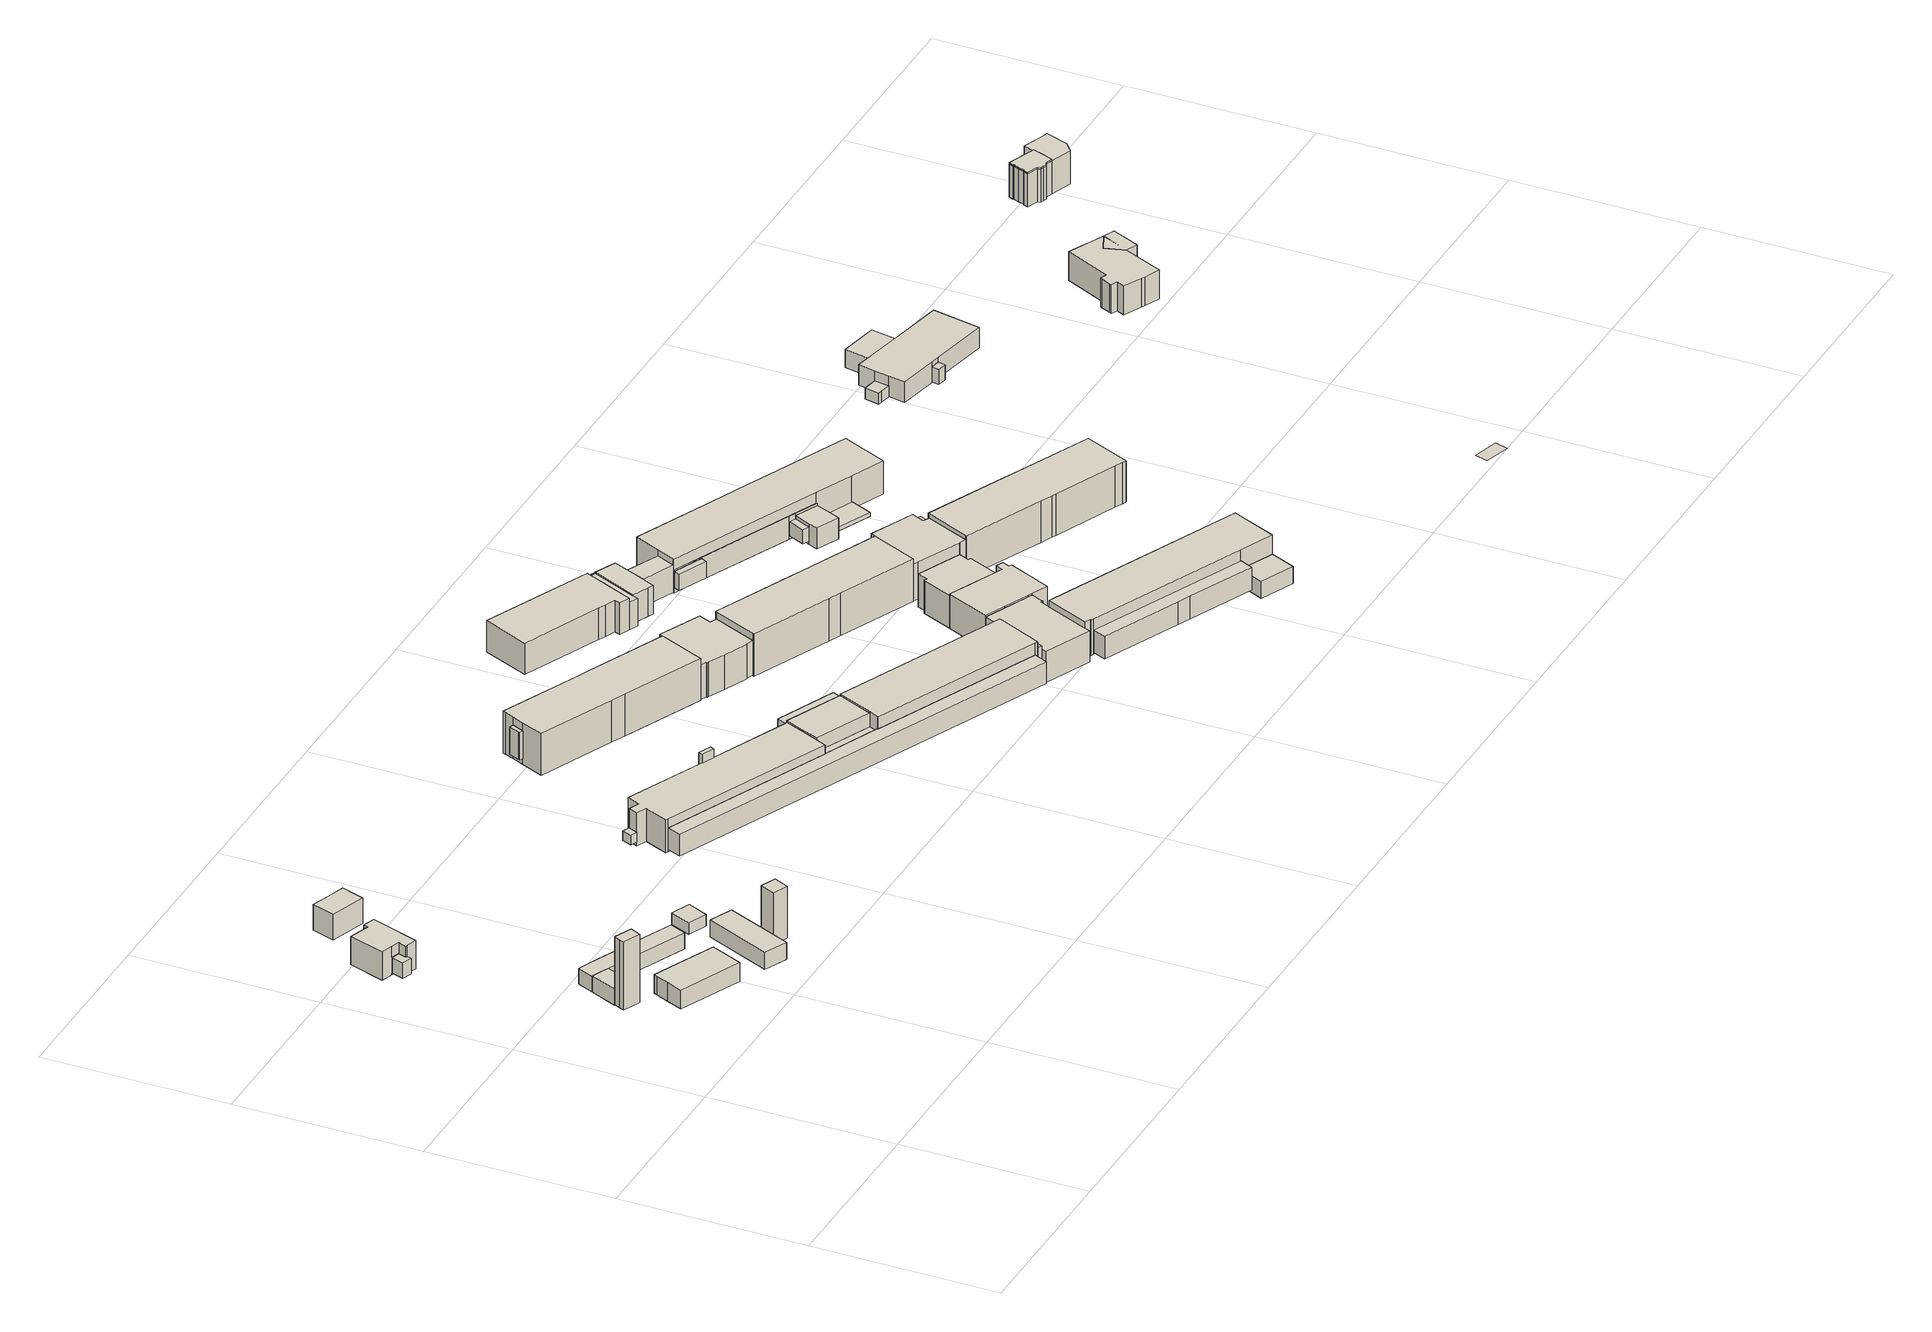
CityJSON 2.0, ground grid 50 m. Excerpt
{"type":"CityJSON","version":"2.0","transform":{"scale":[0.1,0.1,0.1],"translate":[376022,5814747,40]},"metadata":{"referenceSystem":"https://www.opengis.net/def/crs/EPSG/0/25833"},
"CityObjects":{
"building1":{"type":"Building","attributes":{"Gemeindeschluessel":"11000005","BezugspunktDach":"2200","function":"31001_3064","measuredHeight":18.95,"storeysAboveGround":1},"address":[{"country":"Germany","locality":"Berlin","thoroughfareNumber":"27 (1)","thoroughfareName":"Waldschluchtpfad"}],"geometry":[{"type":"Solid","lod":"1","boundaries":[[[[0,1,2,3,4]],[[5,6,7,8,9]],[[5,9,4,3]],[[6,5,3,2]],[[7,6,2,1]],[[8,7,1,0]],[[9,8,0,4]]]]}]},
"building2":{"type":"Building","attributes":{"Gemeindeschluessel":"11000005","BezugspunktDach":"2200","function":"51009_1610","measuredHeight":4.98,"storeysAboveGround":0},"address":[{"country":"Germany","locality":"Berlin"}],"geometry":[{"type":"Solid","lod":"1","boundaries":[[[[10,11,12,13,14]],[[15,16,17,18,19]],[[15,19,14,13]],[[16,15,13,12]],[[17,16,12,11]],[[18,17,11,10]],[[19,18,10,14]]]]}]},
"building3":{"type":"Building","attributes":{"Gemeindeschluessel":"11000005","function":"31001_1010"},"address":[{"country":"Germany","locality":"Berlin","thoroughfareNumber":"28","thoroughfareName":"Waldschluchtpfad"}],"children":["building3-1","building3-2"]},
"building3-1":{"type":"BuildingPart","attributes":{"BezugspunktDach":"2200","measuredHeight":7.77,"storeysAboveGround":2},"parents":["building3"],"geometry":[{"type":"MultiSurface","lod":"1","boundaries":[[[20,21,22,23,24,25,26,27,28,29]],[[30,31,32,33,34,35,36,37,38,39]],[[30,39,29,28]],[[31,30,28,27]],[[32,31,27,26]],[[33,32,26,25]],[[34,33,25,24]],[[40,41,35,34,24,23]],[[42,40,41,43,36,35,23,22]],[[37,36,43,44,45,42,22,21]],[[38,37,21,20],[44,46,47,45]],[[39,38,20,29]],[[43,42,40,42]],[[42,45,44,43]],[[47,46,44,45]]]}]},
"building3-2":{"type":"BuildingPart","attributes":{"BezugspunktDach":"2200","measuredHeight":4.29,"storeysAboveGround":2},"parents":["building3"],"geometry":[{"type":"MultiSurface","lod":"1","boundaries":[[[48,40,42,45,47,49]],[[46,44,43,41,50,51]],[[46,51,49,47]],[[50,41,40,48]],[[51,50,48,49]],[[46,52,47,45,44]],[[44,45,42,43]],[[41,43,42,40]]]}]},
"building4":{"type":"Building","attributes":{"Gemeindeschluessel":"11000005","BezugspunktDach":"2200","function":"31001_3064","measuredHeight":6.19,"storeysAboveGround":1},"address":[{"country":"Germany","locality":"Berlin","thoroughfareNumber":"27 (2)","thoroughfareName":"Waldschluchtpfad"}],"geometry":[{"type":"Solid","lod":"1","boundaries":[[[[53,54,55,56,57,58]],[[59,60,61,62,63,64]],[[59,64,58,57]],[[60,59,57,56]],[[61,60,56,55]],[[62,61,55,54]],[[63,62,54,53]],[[64,63,53,58]]]]}]},
"building5":{"type":"Building","attributes":{"Gemeindeschluessel":"11000005","BezugspunktDach":"2200","function":"31001_3064","measuredHeight":4.95,"storeysAboveGround":1},"address":[{"country":"Germany","locality":"Berlin","thoroughfareNumber":"27","thoroughfareName":"Waldschluchtpfad"}],"geometry":[{"type":"Solid","lod":"1","boundaries":[[[[65,66,67,68,69,70]],[[71,72,73,74,17,15]],[[71,15,70,69]],[[72,71,69,68]],[[73,72,68,67]],[[74,73,67,66]],[[17,74,66,65]],[[15,17,65,70]]]]}]},
"building6":{"type":"Building","attributes":{"Gemeindeschluessel":"11000005","BezugspunktDach":"2200","function":"31001_1010","measuredHeight":9.01,"storeysAboveGround":1},"address":[{"country":"Germany","locality":"Berlin","thoroughfareNumber":"24D","thoroughfareName":"Waldschluchtpfad"}],"geometry":[{"type":"Solid","lod":"1","boundaries":[[[[75,76,77,78,79]],[[80,81,82,83,84]],[[80,84,79,78]],[[81,80,78,77]],[[82,81,77,76]],[[83,82,76,75]],[[84,83,75,79]]]]}]},
"building7":{"type":"Building","attributes":{"Gemeindeschluessel":"11000005","BezugspunktDach":"2200","function":"31001_3064","measuredHeight":5.31,"storeysAboveGround":1},"address":[{"country":"Germany","locality":"Berlin","thoroughfareNumber":"27 (4)","thoroughfareName":"Waldschluchtpfad"}],"geometry":[{"type":"Solid","lod":"1","boundaries":[[[[85,86,87,88,89]],[[90,91,92,93,94]],[[90,94,89,88]],[[91,90,88,87]],[[92,91,87,86]],[[93,92,86,85]],[[94,93,85,89]]]]}]},
"building8":{"type":"Building","attributes":{"Gemeindeschluessel":"11000005","BezugspunktDach":"2200","function":"31001_3060","measuredHeight":14.44,"storeysAboveGround":1},"address":[{"country":"Germany","locality":"Berlin","thoroughfareNumber":"27 (5)","thoroughfareName":"Waldschluchtpfad"}],"geometry":[{"type":"Solid","lod":"1","boundaries":[[[[95,96,97,98]],[[99,100,101,102]],[[99,102,98,97]],[[100,99,97,96]],[[101,100,96,95]],[[102,101,95,98]]]]}]},
"building9":{"type":"Building","attributes":{"Gemeindeschluessel":"11000005","BezugspunktDach":"2200","function":"31001_3064","measuredHeight":3.2,"storeysAboveGround":1},"address":[{"country":"Germany","locality":"Berlin","thoroughfareNumber":"27 (3)","thoroughfareName":"Waldschluchtpfad"}],"geometry":[{"type":"Solid","lod":"1","boundaries":[[[[103,104,105,106]],[[107,108,109,110]],[[107,110,106,105]],[[108,107,105,104]],[[109,108,104,103]],[[110,109,103,106]]]]}]},
"building10":{"type":"Building","attributes":{"Gemeindeschluessel":"11000005","BezugspunktDach":"2200","function":"51009_1610","measuredHeight":2.61,"storeysAboveGround":0},"address":[{"country":"Germany","locality":"Berlin"}],"geometry":[{"type":"Solid","lod":"1","boundaries":[[[[111,112,113,114]],[[115,116,117,118]],[[115,118,114,113]],[[116,115,113,112]],[[117,116,112,111]],[[118,117,111,114]]]]}]},
"building11":{"type":"Building","attributes":{"Gemeindeschluessel":"11000005","BezugspunktDach":"2200","function":"51009_1610","measuredHeight":10.55,"storeysAboveGround":0},"address":[{"country":"Germany","locality":"Berlin"}],"geometry":[{"type":"Solid","lod":"1","boundaries":[[[[119,120,121,122]],[[123,124,125,126]],[[123,126,122,121]],[[124,123,121,120]],[[125,124,120,119]],[[126,125,119,122]]]]}]},
"building12":{"type":"Building","attributes":{"Gemeindeschluessel":"11000005","BezugspunktDach":"2200","function":"51009_1610","measuredHeight":7.74,"storeysAboveGround":0},"address":[{"country":"Germany","locality":"Berlin"}],"geometry":[{"type":"Solid","lod":"1","boundaries":[[[[127,128,129,130,131]],[[132,133,134,135,136]],[[132,136,131,130]],[[133,132,130,129]],[[134,133,129,128]],[[135,134,128,127]],[[136,135,127,131]]]]}]},
"building13":{"type":"Building","attributes":{"Gemeindeschluessel":"11000005","BezugspunktDach":"2200","function":"51009_1610","measuredHeight":5.97,"storeysAboveGround":0},"address":[{"country":"Germany","locality":"Berlin"}],"geometry":[{"type":"Solid","lod":"1","boundaries":[[[[137,138,139,140,141,142,143,144]],[[145,146,147,148,149,150,151,152]],[[145,152,144,143]],[[146,145,143,142]],[[147,146,142,141]],[[148,147,141,140]],[[149,148,140,139]],[[150,149,139,138]],[[151,150,138,137]],[[152,151,137,144]]]]}]},
"building14":{"type":"Building","attributes":{"Gemeindeschluessel":"11000005","BezugspunktDach":"2200","function":"51009_1610","measuredHeight":7.28,"storeysAboveGround":0},"address":[{"country":"Germany","locality":"Berlin"}],"geometry":[{"type":"Solid","lod":"1","boundaries":[[[[153,154,155,156]],[[157,158,159,160]],[[157,160,156,155]],[[158,157,155,154]],[[159,158,154,153]],[[160,159,153,156]]]]}]},
"building15":{"type":"Building","attributes":{"Gemeindeschluessel":"11000005","BezugspunktDach":"2200","function":"51009_1610","measuredHeight":7.13,"storeysAboveGround":0},"address":[{"country":"Germany","locality":"Berlin"}],"geometry":[{"type":"Solid","lod":"1","boundaries":[[[[161,162,163,164,165]],[[166,167,168,169,170]],[[166,170,165,164]],[[167,166,164,163]],[[168,167,163,162]],[[169,168,162,161]],[[170,169,161,165]]]]}]},
"building16":{"type":"Building","attributes":{"name":"Wohnheim Haus Hohengatow","Gemeindeschluessel":"11000005","function":"31001_1022"},"address":[{"country":"Germany","locality":"Berlin","thoroughfareNumber":"1 (1)","thoroughfareName":"Waldschluchtpfad"}],"children":["building16-1","building16-2","building16-3","building16-4","building16-5","building16-6","building16-7","building16-8","building16-9","building16-10","building16-11","building16-12","building16-13","building16-14","building16-15","building16-16","building16-17"]},
"building16-1":{"type":"BuildingPart","attributes":{"BezugspunktDach":"2200","measuredHeight":11.58,"storeysAboveGround":3},"parents":["building16"],"geometry":[{"type":"MultiSurface","lod":"1","boundaries":[[[171,172,173,174,175,176,177,178,179,180]],[[181,182,183,184,185,186,187,188,189,190]],[[191,192,190,180,179]],[[182,181,179,178]],[[183,193,194,178,177]],[[184,183,177,176]],[[185,184,176,175]],[[195,196,197,198,175,174]],[[187,186,174,173]],[[188,187,173,172]],[[189,188,172,171]],[[190,189,171,180]],[[181,190,192,191]],[[182,199,194,193,183]],[[200,186,201,196,195]],[[202,201,185,198,197,196]]]}]},
"building16-2":{"type":"BuildingPart","attributes":{"BezugspunktDach":"2200","measuredHeight":8.06,"storeysAboveGround":3},"parents":["building16"],"geometry":[{"type":"Solid","lod":"1","boundaries":[[[[193,203,204,205,206,207,208,194]],[[209,210,211,212,213,214,183,182]],[[209,182,194,208]],[[210,209,208,207]],[[211,210,207,206]],[[212,211,206,205]],[[213,212,205,204]],[[214,213,204,203]],[[183,214,203,193]],[[182,183,193,194]]]]}]},
"building16-3":{"type":"BuildingPart","attributes":{"BezugspunktDach":"2200","measuredHeight":9.19,"storeysAboveGround":3},"parents":["building16"],"geometry":[{"type":"MultiSurface","lod":"1","boundaries":[[[215,216,217,218,219,220,221,222,223,224]],[[225,226,227,228,229,230,231,232,233,234]],[[225,234,224,223]],[[226,225,223,222]],[[227,226,222,221]],[[228,227,221,220]],[[229,228,235,236]],[[230,229,219,218]],[[231,230,218,217]],[[232,231,217,216]],[[233,232,216,215]],[[236,235,220,219]],[[237,238,224,234]],[[239,240,238,237]],[[233,241,215,240,242,239]]]}]},
"building16-4":{"type":"BuildingPart","attributes":{"BezugspunktDach":"2200","measuredHeight":13.45,"storeysAboveGround":3},"parents":["building16"],"geometry":[{"type":"MultiSurface","lod":"1","boundaries":[[[243,244,245,246,247,248,249,250,251,252,253,254,255]],[[256,257,258,259,260,261,262,263,264,265,266,267,268]],[[256,268,255,254]],[[257,256,269,270,271,272,254,253]],[[258,257,253,252]],[[259,258,252,251]],[[260,259,251,250]],[[261,260,250,249]],[[262,261,249,248]],[[263,262,248,247]],[[264,263,247,246]],[[265,264,246,245]],[[266,265,245,244]],[[267,266,244,243]],[[268,267,243,255]],[[272,271,270,269]]]}]},
"building16-5":{"type":"BuildingPart","attributes":{"BezugspunktDach":"2200","measuredHeight":6.85,"storeysAboveGround":3},"parents":["building16"],"geometry":[{"type":"MultiSurface","lod":"1","boundaries":[[[273,197,196,195,274]],[[275,276,277,278,279]],[[275,279,274,195]],[[276,275,195,186,201]],[[277,276,202,201,185]],[[278,277,197,273]],[[279,278,273,274]],[[201,186,195,196]],[[185,201,202,196,197]]]}]},
"building16-6":{"type":"BuildingPart","attributes":{"BezugspunktDach":"2200","measuredHeight":7.41,"storeysAboveGround":3},"parents":["building16"],"geometry":[{"type":"MultiSurface","lod":"1","boundaries":[[[280,281,282,283]],[[284,285,286,287]],[[287,286,280,283]],[[284,287,288,283,282]],[[285,284,289,282,281]],[[286,285,281,280]]]}]},
"building16-7":{"type":"BuildingPart","attributes":{"BezugspunktDach":"2200","measuredHeight":8.65,"storeysAboveGround":3},"parents":["building16"],"geometry":[{"type":"MultiSurface","lod":"1","boundaries":[[[290,192,191,291,292,293,294,295,296,297,298,299,300]],[[301,302,303,304,305,306,307,308,309,310,311,312,313]],[[301,313,300,299]],[[302,301,314,315]],[[303,302,298,297]],[[304,303,297,296]],[[305,304,296,295]],[[307,306,294,293]],[[308,307,293,292]],[[309,308,292,291]],[[310,309,291,191]],[[311,310,191,181,190,192]],[[312,311,192,290]],[[313,312,290,300]],[[315,314,299,298]],[[316,306,317,318,294]],[[319,320,318,317]],[[305,295,320,319]],[[192,190,181,191]]]}]},
"building16-8":{"type":"BuildingPart","attributes":{"BezugspunktDach":"2200","measuredHeight":10.26,"storeysAboveGround":3},"parents":["building16"],"geometry":[{"type":"MultiSurface","lod":"1","boundaries":[[[321,322,323,324,325,326,327,328,329,330,331,332,333,334]],[[234,237,239,233,335,336,337,338,339,340,341,342,343,344]],[[234,344,334,333]],[[238,224,345,333,332]],[[240,238,237,239,237,332,331]],[[233,239,331,330],[233,215,240,239]],[[335,233,330,329]],[[336,335,329,328]],[[337,336,328,327]],[[338,337,327,326]],[[339,338,326,325]],[[340,339,325,324]],[[341,340,324,323]],[[318,294,306,317,342,341,323,322]],[[320,318,317,319,343,342,322,321]],[[344,343,321,334],[305,295,320,319]],[[237,234,345,224,238]],[[239,237,238,240]],[[240,215,233,239]],[[317,306,294,318]],[[319,317,318,320]],[[320,295,305,319]]]}]},
"building16-9":{"type":"BuildingPart","attributes":{"BezugspunktDach":"2200","measuredHeight":13.48,"storeysAboveGround":3},"parents":["building16"],"geometry":[{"type":"MultiSurface","lod":"1","boundaries":[[[346,347,348,349,350,351,352,353,354,355,356,357,358]],[[359,360,361,362,363,364,365,366,367,368,369,370,371]],[[359,371,358,357]],[[360,359,357,356]],[[361,360,356,355]],[[362,361,355,354]],[[363,362,354,353]],[[364,363,353,352]],[[365,364,352,351]],[[366,365,351,350]],[[367,372,373,374,350,349]],[[368,367,349,348]],[[369,368,348,347]],[[370,369,347,346]],[[371,370,346,358]],[[366,374,373,372,367]]]}]},
"building16-10":{"type":"BuildingPart","attributes":{"BezugspunktDach":"2200","measuredHeight":11.87,"storeysAboveGround":3},"parents":["building16"],"geometry":[{"type":"MultiSurface","lod":"1","boundaries":[[[375,376,377,378,379,380,381,382,383,384,385,386]],[[387,388,389,390,391,392,393,394,395,396,397,398]],[[387,398,386,385]],[[399,400,385,384]],[[388,387,401,402,403]],[[389,388,384,383]],[[390,389,383,382]],[[391,390,382,381]],[[392,391,381,380]],[[393,392,380,379]],[[404,405,406,379,378]],[[395,394,378,377]],[[396,395,377,376]],[[397,396,376,375]],[[398,397,375,386]],[[403,402,401,400,399]],[[394,393,406,405,404]]]}]},
"building16-11":{"type":"BuildingPart","attributes":{"BezugspunktDach":"2200","measuredHeight":11.89,"storeysAboveGround":3},"parents":["building16"],"geometry":[{"type":"MultiSurface","lod":"1","boundaries":[[[407,408,409,410,411,412,413,414,415,416,417,418,419,420,421]],[[422,423,424,425,426,427,428,429,430,431,432,433,434,435,436]],[[422,436,421,420]],[[423,422,420,419]],[[424,423,419,418]],[[425,424,418,417]],[[426,425,417,416]],[[427,426,416,415]],[[428,427,415,414]],[[429,428,414,413]],[[283,282,412,411]],[[431,430,284,287]],[[432,431,411,410]],[[433,432,410,409]],[[434,433,409,408]],[[435,434,408,407]],[[436,435,407,421]],[[437,438,412,430]],[[429,413,438,437]],[[287,284,282,283]]]}]},
"building16-12":{"type":"BuildingPart","attributes":{"BezugspunktDach":"2200","measuredHeight":7.98,"storeysAboveGround":3},"parents":["building16"],"geometry":[{"type":"MultiSurface","lod":"1","boundaries":[[[439,440,441,442]],[[443,315,314,444]],[[315,443,441,440]],[[299,298,440,439]],[[444,314,439,442]],[[443,444,442,441]],[[314,315,298,299]]]}]},
"building16-13":{"type":"BuildingPart","attributes":{"BezugspunktDach":"2200","measuredHeight":11.85,"storeysAboveGround":3},"parents":["building16"],"geometry":[{"type":"MultiSurface","lod":"1","boundaries":[[[445,446,447,448,449,450,451,452,453,454]],[[455,456,457,458,459,460,443,461,462,463]],[[455,463,454,453]],[[281,280,286,285,464,456,455,453,452]],[[457,465,466,467,452,451]],[[468,469,451,450]],[[459,458,450,449]],[[460,459,449,448]],[[443,460,448,447]],[[461,443,444,442,441,447,446]],[[462,461,446,445]],[[463,462,445,454]],[[464,285,286,280,281]],[[470,466,465,457]],[[470,456,467,466]],[[458,457,469,468]],[[441,442,444,443]]]}]},
"building16-14":{"type":"BuildingPart","attributes":{"BezugspunktDach":"2200","measuredHeight":10.98,"storeysAboveGround":3},"parents":["building16"],"geometry":[{"type":"MultiSurface","lod":"1","boundaries":[[[467,466,465,471,472,473]],[[437,429,457,470,456,430]],[[438,412,430,473,472]],[[413,438,472,471]],[[469,474,429,471,465]],[[456,470,466,470,456,467]],[[282,281,285,284,430,456,467,473]],[[437,430,412,438]],[[429,437,438,413]],[[457,475,429,474,469]],[[470,457,465,466]],[[284,285,281,282]]]}]},
"building16-15":{"type":"BuildingPart","attributes":{"BezugspunktDach":"2200","measuredHeight":9.17,"storeysAboveGround":3},"parents":["building16"],"geometry":[{"type":"MultiSurface","lod":"1","boundaries":[[[468,476,477,478]],[[479,480,458,428]],[[479,428,478,477]],[[480,479,477,476]],[[458,480,476,468]],[[428,429,474,478]],[[458,468,469,457]],[[457,469,474,429]]]}]},
"building16-16":{"type":"BuildingPart","attributes":{"BezugspunktDach":"2200","measuredHeight":10.14,"storeysAboveGround":3},"parents":["building16"],"geometry":[{"type":"MultiSurface","lod":"1","boundaries":[[[481,482,483,272,271,484,485,486,487,488,489,405,404]],[[490,491,492,493,494,495,496,270,269,497,236,235,498]],[[490,498,499,394,393]],[[491,490,405,489]],[[492,491,489,488]],[[493,492,488,487]],[[494,493,487,486]],[[495,494,486,485]],[[496,495,485,484]],[[270,496,484,271]],[[497,269,272,483]],[[236,497,483,482]],[[220,219,482,481]],[[498,235,481,404]],[[393,394,499,404,405]],[[269,270,271,272]],[[235,236,219,220]]]}]},
"building16-17":{"type":"BuildingPart","attributes":{"BezugspunktDach":"2200","measuredHeight":9.62,"storeysAboveGround":3},"parents":["building16"],"geometry":[{"type":"Solid","lod":"1","boundaries":[[[[500,501,502,503,504,505,400,399,506,507,508,509,510,511,373,372]],[[512,513,514,515,516,517,518,403,402,519,520,521,522,523,524,525]],[[512,525,372,367,366,373]],[[513,512,373,511]],[[514,513,511,510]],[[515,514,510,509]],[[516,515,509,508]],[[517,516,508,507]],[[518,517,507,506]],[[403,518,506,399]],[[519,402,400,505]],[[520,519,505,504]],[[521,520,504,503]],[[522,521,503,502]],[[523,522,502,501]],[[524,523,501,500]],[[525,524,500,372]],[[373,366,367,372]],[[402,403,399,400]]]]}]},
"building17":{"type":"Building","attributes":{"Gemeindeschluessel":"11000005","BezugspunktDach":"2200","function":"51009_1610","measuredHeight":4.69,"storeysAboveGround":0},"address":[{"country":"Germany","locality":"Berlin"}],"geometry":[{"type":"Solid","lod":"1","boundaries":[[[[526,527,528,529,530,531,532,533,534]],[[535,536,537,538,539,540,541,542,543]],[[535,543,534,533]],[[536,535,533,532]],[[537,536,532,531]],[[538,537,531,530]],[[539,538,530,529]],[[540,539,529,528]],[[541,540,528,527]],[[542,541,527,526]],[[543,542,526,534]]]]}]},
"building18":{"type":"Building","attributes":{"Gemeindeschluessel":"11000005","BezugspunktDach":"2200","function":"51009_1610","measuredHeight":7.45,"storeysAboveGround":0},"address":[{"country":"Germany","locality":"Berlin"}],"geometry":[{"type":"Solid","lod":"1","boundaries":[[[[544,545,546,547]],[[548,549,550,551]],[[548,551,547,546]],[[549,548,546,545]],[[550,549,545,544]],[[551,550,544,547]]]]}]},
"building19":{"type":"Building","attributes":{"Gemeindeschluessel":"11000005","BezugspunktDach":"2200","function":"51009_1610","measuredHeight":4.93,"storeysAboveGround":0},"address":[{"country":"Germany","locality":"Berlin"}],"geometry":[{"type":"Solid","lod":"1","boundaries":[[[[552,553,554,555]],[[556,557,558,559]],[[556,559,555,554]],[[557,556,554,553]],[[558,557,553,552]],[[559,558,552,555]]]]}]},
"building20":{"type":"Building","attributes":{"Gemeindeschluessel":"11000005","BezugspunktDach":"2200","function":"51009_1610","measuredHeight":8.44,"storeysAboveGround":0},"address":[{"country":"Germany","locality":"Berlin"}],"geometry":[{"type":"Solid","lod":"1","boundaries":[[[[560,561,562,563,564,565,566]],[[567,568,569,570,571,572,573]],[[567,573,566,565]],[[568,567,565,564]],[[569,568,564,563]],[[570,569,563,562]],[[571,570,562,561]],[[572,571,561,560]],[[573,572,560,566]]]]}]},
"building21":{"type":"Building","attributes":{"Gemeindeschluessel":"11000005","function":"31001_1022"},"address":[{"country":"Germany","locality":"Berlin","thoroughfareNumber":"5","thoroughfareName":"Waldschluchtpfad"}],"children":["building21-1","building21-2","building21-3","building21-4","building21-5","building21-6","building21-7","building21-8","building21-9","building21-10"]},
"building21-1":{"type":"BuildingPart","attributes":{"BezugspunktDach":"2200","measuredHeight":11.52,"storeysAboveGround":1},"parents":["building21"],"geometry":[{"type":"MultiSurface","lod":"1","boundaries":[[[574,575,576,577,578,579,580,581,582,583,584,585,586,587]],[[588,589,590,591,592,593,594,595,596,597,598,599,600,601]],[[588,601,587,586]],[[602,603,604,605,588,604,603,606,586,585]],[[590,589,585,584]],[[591,590,584,583]],[[592,591,583,582]],[[593,592,582,581]],[[607,608,593,581,580]],[[595,594,580,579]],[[596,595,579,578]],[[597,596,578,577]],[[598,597,577,576]],[[599,598,576,575]],[[600,599,575,574]],[[609,610,574,587]],[[589,605,604,603,602]],[[606,603,604,588]],[[594,593,608,607]],[[611,601,600,610,609]]]}]},
"building21-2":{"type":"BuildingPart","attributes":{"BezugspunktDach":"2200","measuredHeight":6.32,"storeysAboveGround":1},"parents":["building21"],"geometry":[{"type":"MultiSurface","lod":"1","boundaries":[[[612,613,614,615,610,609,616]],[[601,600,617,618,619,620,621]],[[601,621,616,609]],[[617,600,610,615]],[[622,623,624,615,614]],[[619,618,614,613]],[[620,619,613,612]],[[621,620,612,616]],[[600,601,609,610,625]],[[618,617,624,623,622]]]}]},
"building21-3":{"type":"BuildingPart","attributes":{"BezugspunktDach":"2200","measuredHeight":8.98,"storeysAboveGround":1},"parents":["building21"],"geometry":[{"type":"MultiSurface","lod":"1","boundaries":[[[606,603,602,626,627,628]],[[629,630,589,604,588,631]],[[589,630,626,602]],[[631,588,606,628]],[[629,631,628,627]],[[629,632,627,626,630]],[[604,589,602,603]],[[588,604,603,606]]]}]},
"building21-4":{"type":"BuildingPart","attributes":{"BezugspunktDach":"2200","measuredHeight":7,"storeysAboveGround":1},"parents":["building21"],"geometry":[{"type":"MultiSurface","lod":"1","boundaries":[[[607,633,634,608]],[[635,636,594,593]],[[635,593,608,634]],[[636,635,634,633]],[[594,636,633,607]],[[593,594,607,608,637]]]}]},
"building21-5":{"type":"BuildingPart","attributes":{"BezugspunktDach":"2200","measuredHeight":5.75,"storeysAboveGround":1},"parents":["building21"],"geometry":[{"type":"MultiSurface","lod":"1","boundaries":[[[638,639,624,623,640,641]],[[642,618,617,643,644,645]],[[642,645,641,640]],[[618,642,640,623]],[[643,617,624,639]],[[644,643,639,638]],[[645,644,638,641]],[[646,617,618,623,624]]]}]},
"building21-6":{"type":"BuildingPart","attributes":{"BezugspunktDach":"2200","measuredHeight":9.76,"storeysAboveGround":1},"parents":["building21"],"geometry":[{"type":"MultiSurface","lod":"1","boundaries":[[[647,648,649,650,651,652,653,654,655,656]],[[657,658,659,630,631,660,661,662,663,664]],[[657,664,656,655]],[[665,666,655,654]],[[659,658,654,653]],[[630,659,653,652]],[[631,629,627,626,652,651],[629,631,628,627]],[[660,631,651,650]],[[661,660,650,649]],[[662,661,649,648]],[[663,662,648,647]],[[664,663,647,656]],[[658,657,666,665]],[[628,631,629,627]],[[630,626,627,629]]]}]},
"building21-7":{"type":"BuildingPart","attributes":{"BezugspunktDach":"2200","measuredHeight":11.38,"storeysAboveGround":1},"parents":["building21"],"geometry":[{"type":"MultiSurface","lod":"1","boundaries":[[[667,668,669,670,671,672,673,674,675,676]],[[677,678,679,680,681,682,683,684,685,686]],[[677,686,676,675]],[[678,677,675,674]],[[679,687,688,678,674,673]],[[689,690,673,672]],[[681,680,672,671],[691,689,680,681]],[[682,681,671,670]],[[683,682,670,669]],[[684,683,669,668]],[[685,684,668,667]],[[686,685,667,676]],[[678,688,687,679]],[[680,679,690,689]],[[691,681,680,689]]]}]},
"building21-8":{"type":"BuildingPart","attributes":{"BezugspunktDach":"2200","measuredHeight":6.1,"storeysAboveGround":1},"parents":["building21"],"geometry":[{"type":"MultiSurface","lod":"1","boundaries":[[[687,692,693,688]],[[694,695,679,678]],[[694,678,688,693]],[[695,694,693,692]],[[679,695,692,687]],[[696,678,679,687,688]]]}]},
"building21-9":{"type":"BuildingPart","attributes":{"BezugspunktDach":"2200","measuredHeight":9.76,"storeysAboveGround":1},"parents":["building21"],"geometry":[{"type":"MultiSurface","lod":"1","boundaries":[[[697,698,699,700,701,690,689,691]],[[680,679,702,657,703,664,704,681]],[[702,679,690,701]],[[657,666,705,701,700]],[[703,657,700,699]],[[664,703,699,698]],[[704,664,698,697]],[[681,704,697,691]],[[680,681,691,689]],[[679,680,689,690]],[[702,706,705,666,657]]]}]},
"building21-10":{"type":"BuildingPart","attributes":{"BezugspunktDach":"2200","measuredHeight":5.9,"storeysAboveGround":1},"parents":["building21"],"geometry":[{"type":"MultiSurface","lod":"1","boundaries":[[[707,665,708,709,705]],[[710,711,658,659,702]],[[710,702,705,709]],[[711,710,709,708]],[[658,711,708,665]],[[658,665,707,665,658,659]],[[712,657,666,657,702]],[[666,657,658,665]],[[702,657,666,705,713]]]}]},
"building22":{"type":"Building","attributes":{"Gemeindeschluessel":"11000005","BezugspunktDach":"2200","function":"51009_1610","measuredHeight":3.93,"storeysAboveGround":0},"address":[{"country":"Germany","locality":"Berlin"}],"geometry":[{"type":"Solid","lod":"1","boundaries":[[[[714,715,716,717]],[[718,719,720,721]],[[718,721,717,716]],[[719,718,716,715]],[[720,719,715,714]],[[721,720,714,717]]]]}]},
"building23":{"type":"Building","attributes":{"Gemeindeschluessel":"11000005","BezugspunktDach":"2200","function":"51009_1610","measuredHeight":7.08,"storeysAboveGround":0},"address":[{"country":"Germany","locality":"Berlin"}],"geometry":[{"type":"Solid","lod":"1","boundaries":[[[[722,723,724,725,726]],[[727,728,729,730,731]],[[727,731,726,725]],[[728,727,725,724]],[[729,728,724,723]],[[730,729,723,722]],[[731,730,722,726]]]]}]},
"building24":{"type":"Building","attributes":{"Gemeindeschluessel":"11000005","BezugspunktDach":"2200","function":"51009_1610","measuredHeight":5.34,"storeysAboveGround":0},"address":[{"country":"Germany","locality":"Berlin"}],"geometry":[{"type":"Solid","lod":"1","boundaries":[[[[732,733,734,735]],[[736,737,738,739]],[[736,739,735,734]],[[737,736,734,733]],[[738,737,733,732]],[[739,738,732,735]]]]}]},
"building25":{"type":"Building","attributes":{"Gemeindeschluessel":"11000005","BezugspunktDach":"2200","function":"51009_1610","measuredHeight":1.04,"storeysAboveGround":0},"address":[{"country":"Germany","locality":"Berlin"}],"geometry":[{"type":"Solid","lod":"1","boundaries":[[[[740,741,742,743]],[[744,745,746,747]],[[744,747,743,742]],[[745,744,742,741]],[[746,745,741,740]],[[747,746,740,743]]]]}]},
"building26":{"type":"Building","attributes":{"Gemeindeschluessel":"11000005","BezugspunktDach":"2200","function":"51009_1610","measuredHeight":7.69,"storeysAboveGround":0},"address":[{"country":"Germany","locality":"Berlin"}],"geometry":[{"type":"Solid","lod":"1","boundaries":[[[[748,749,750,751]],[[752,753,754,755]],[[752,755,751,750]],[[753,752,750,749]],[[754,753,749,748]],[[755,754,748,751]]]]}]},
"building27":{"type":"Building","attributes":{"Gemeindeschluessel":"11000005","BezugspunktDach":"2200","function":"51009_1610","measuredHeight":3.05,"storeysAboveGround":0},"address":[{"country":"Germany","locality":"Berlin"}],"geometry":[{"type":"Solid","lod":"1","boundaries":[[[[756,757,758,759,760,761]],[[762,763,764,765,766,767]],[[762,767,761,760]],[[763,762,760,759]],[[764,763,759,758]],[[765,764,758,757]],[[766,765,757,756]],[[767,766,756,761]]]]}]},
"building28":{"type":"Building","attributes":{"Gemeindeschluessel":"11000005","BezugspunktDach":"2200","function":"51009_1610","measuredHeight":4.17,"storeysAboveGround":0},"address":[{"country":"Germany","locality":"Berlin"}],"geometry":[{"type":"Solid","lod":"1","boundaries":[[[[768,769,770,771]],[[772,773,774,775]],[[772,775,771,770]],[[773,772,770,769]],[[774,773,769,768]],[[775,774,768,771]]]]}]},
"building29":{"type":"Building","attributes":{"Gemeindeschluessel":"11000005","BezugspunktDach":"2200","function":"31001_2611","measuredHeight":0.046,"storeysAboveGround":1},"address":[{"country":"Germany","locality":"Berlin","thoroughfareNumber":"5 (5)","thoroughfareName":"Waldschluchtpfad"}],"geometry":[{"type":"MultiSurface","lod":"1","boundaries":[[[776,777,778,779]]]}]},
"building30":{"type":"Building","attributes":{"Gemeindeschluessel":"11000005","function":"31001_1022"},"address":[{"country":"Germany","locality":"Berlin","thoroughfareNumber":"3","thoroughfareName":"Waldschluchtpfad"}],"children":["building30-1","building30-2"]},
"building30-1":{"type":"BuildingPart","attributes":{"BezugspunktDach":"2200","measuredHeight":7.02,"storeysAboveGround":1},"parents":["building30"],"geometry":[{"type":"MultiSurface","lod":"1","boundaries":[[[780,781,782,783,784,785,786,787,788,789]],[[790,791,792,793,794,795,796,797,798,799]],[[790,799,789,788]],[[791,790,788,787]],[[792,791,787,786]],[[793,792,786,785]],[[795,794,784,783]],[[796,795,783,782]],[[797,796,782,781]],[[798,797,781,780]],[[799,798,780,789]],[[793,800,801,794]]]}]},
"building30-2":{"type":"BuildingPart","attributes":{"BezugspunktDach":"2200","measuredHeight":5.72,"storeysAboveGround":1},"parents":["building30"],"geometry":[{"type":"Solid","lod":"1","boundaries":[[[[801,802,803,800]],[[804,805,794,793]],[[804,793,800,803]],[[805,804,803,802]],[[794,805,802,801]],[[793,794,801,800]]]]}]},
"building31":{"type":"Building","attributes":{"Gemeindeschluessel":"11000005","function":"31001_1022"},"address":[{"country":"Germany","locality":"Berlin","thoroughfareNumber":"1","thoroughfareName":"Waldschluchtpfad"}],"children":["building31-1","building31-2"]},
"building31-1":{"type":"BuildingPart","attributes":{"BezugspunktDach":"2200","measuredHeight":12.36,"storeysAboveGround":1},"parents":["building31"],"geometry":[{"type":"Solid","lod":"1","boundaries":[[[[806,807,808,809,810,811,812,813,814,815,816,817,818,819,820]],[[821,822,823,824,825,826,827,828,829,830,831,832,833,834,835]],[[821,835,820,819]],[[822,821,819,818]],[[823,822,818,817]],[[824,823,817,816]],[[825,824,816,815]],[[826,825,815,814]],[[827,826,814,813]],[[828,827,813,812]],[[829,828,812,811]],[[830,829,811,810]],[[831,830,810,809]],[[832,831,809,808]],[[833,832,808,807]],[[834,833,807,806]],[[835,834,806,820]]]]}]},
"building31-2":{"type":"BuildingPart","attributes":{"BezugspunktDach":"2200","measuredHeight":10.34,"storeysAboveGround":1},"parents":["building31"],"geometry":[{"type":"Solid","lod":"1","boundaries":[[[[836,837,838,839,840,841,842]],[[828,843,844,845,846,829,847]],[[828,847,842,841]],[[843,828,841,840]],[[844,843,840,839]],[[845,844,839,838]],[[846,845,838,837]],[[829,846,837,836]],[[847,829,836,842]]]]}]},
"building32":{"type":"Building","attributes":{"Gemeindeschluessel":"11000005","function":"31001_1010"},"address":[{"country":"Germany","locality":"Berlin","thoroughfareNumber":"33C","thoroughfareName":"Karlsbergallee"}],"children":["building32-1","building32-2"]},
"building32-1":{"type":"BuildingPart","attributes":{"BezugspunktDach":"2200","measuredHeight":9.21,"storeysAboveGround":1},"parents":["building32"],"geometry":[{"type":"MultiSurface","lod":"1","boundaries":[[[848,849,850,851,852,853,854,855,856,857,858,859,860,861,862]],[[863,864,865,866,867,868,869,855,853]],[[870,871,872,873,874,875,876,877,878,879,880,881,882,883,884]],[[876,885,886,887,888,889,890,891,878]],[[870,884,862,861]],[[871,870,861,860]],[[872,871,860,859]],[[873,872,859,858]],[[874,873,858,857]],[[875,874,857,856]],[[876,875,856,855]],[[879,878,853,852]],[[880,879,852,851]],[[881,880,851,850]],[[882,881,850,849]],[[883,882,849,848]],[[884,883,848,862]],[[885,876,855,869]],[[886,885,869,868]],[[887,886,868,867]],[[888,887,867,866]],[[889,888,866,865]],[[890,889,865,864]],[[891,890,864,863]],[[878,891,863,853]]]}]},
"building32-2":{"type":"BuildingPart","attributes":{"BezugspunktDach":"2200","measuredHeight":10.69,"storeysAboveGround":1},"parents":["building32"],"geometry":[{"type":"MultiSurface","lod":"1","boundaries":[[[892,893,894,895,896,897,898,899,900,901,902,903,904,905,906]],[[870,871,872,873,874,875,876,877,878,879,880,881,882,883,884]],[[870,884,906,905]],[[871,870,905,904]],[[872,871,904,903]],[[873,872,903,902]],[[874,873,902,901]],[[875,874,901,900]],[[876,875,900,899]],[[854,855,876,899,898]],[[853,854,898,897]],[[879,878,897,896]],[[880,879,896,895]],[[881,880,895,894]],[[882,881,894,893]],[[883,882,893,892]],[[884,883,892,906]],[[877,876,855,854]],[[878,907,877,854,853]]]}]}
},
"vertices":[
[160,744,305],[173,772,305],[126,793,305],[118,776,305],[113,764,305],[118,776,116],[126,793,116],[173,772,116],[160,744,116],[113,764,116],
[173,772,159],[204,846,159],[181,856,159],[157,866,159],[126,793,159],[157,866,114],[181,856,114],[204,846,114],[173,772,114],[126,793,114],
[33,1329,189],[56,1322,189],[48,1300,189],[53,1298,189],[81,1289,189],[125,1419,189],[92,1430,189],[88,1417,189],[33,1436,189],[1,1340,189],[33,1436,111],[88,1417,111],[92,1430,111],[125,1419,111],[81,1289,111],[53,1298,111],[48,1300,111],[56,1322,111],[33,1329,111],[1,1340,111],[53,1298,159],[53,1298,116],[48,1300,159],[48,1300,116],[56,1322,116],[56,1322,159],[33,1329,116],[33,1329,159],
[49,1286,159],[21,1295,159],[49,1286,116],[21,1295,116],[33,1329,139],
[347,571,166],[384,657,166],[214,731,166],[210,722,166],[195,688,166],[177,645,166],[195,688,114],[210,722,114],[214,731,114],[384,657,114],[347,571,114],[177,645,114],
[204,846,158],[424,750,158],[443,794,158],[229,888,158],[176,910,158],[157,866,158],[176,910,114],[229,888,114],[443,794,114],[424,750,114],
[206,1485,185],[227,1547,185],[179,1563,185],[131,1579,185],[110,1517,185],[131,1579,114],[179,1563,114],[227,1547,114],[206,1485,114],[110,1517,114],
[484,513,160],[560,691,160],[529,705,160],[498,718,160],[421,540,160],[498,718,113],[529,705,113],[560,691,113],[484,513,113],[421,540,113],
[569,550,258],[586,590,258],[546,607,258],[529,567,258],[546,607,114],[586,590,114],[569,550,114],[529,567,114],
[538,747,145],[563,802,145],[511,824,145],[487,769,145],[511,824,113],[563,802,113],[538,747,113],[487,769,113],
[814,1055,136],[825,1080,136],[806,1088,136],[796,1063,136],[806,1088,110],[825,1080,110],[814,1055,110],[796,1063,110],
[1116,995,213],[1121,1006,213],[1087,1021,213],[1082,1010,213],[1087,1021,107],[1121,1006,107],[1116,995,107],[1082,1010,107],
[1018,1446,200],[1032,1478,200],[1022,1482,200],[1010,1453,200],[1009,1450,200],[1010,1453,123],[1022,1482,123],[1032,1478,123],[1018,1446,123],[1009,1450,123],
[1868,480,165],[1884,516,165],[1430,713,165],[1431,715,165],[1276,781,165],[1276,780,165],[821,977,165],[806,940,165],[821,977,105],[1276,780,105],[1276,781,105],[1431,715,105],[1430,713,105],[1884,516,105],[1868,480,105],[806,940,105],
[1293,1403,201],[1297,1414,201],[1264,1428,201],[1259,1417,201],[1264,1428,128],[1297,1414,128],[1293,1403,128],[1259,1417,128],
[1525,1296,198],[1536,1321,198],[1516,1330,198],[1507,1310,198],[1505,1305,198],[1507,1310,126],[1516,1330,126],[1536,1321,126],[1525,1296,126],[1505,1305,126],
[2047,448,189],[2046,446,189],[2053,443,189],[2478,258,189],[2569,218,189],[2570,220,189],[2622,339,189],[2098,566,189],[2084,573,189],[2033,455,189],[2084,573,91],[2098,566,91],[2622,339,91],[2570,220,91],[2569,218,91],[2478,258,91],[2053,443,91],[2046,446,91],[2047,448,91],[2033,455,91],[2084,573,171],[2033,455,171],[2622,339,172],[2098,566,172],[2478,258,136],[2524,238,136],[2569,218,136],[2569,218,126],[2098,566,108],[2478,258,109],[2524,238,91],[2524,238,117],
[2623,342,172],[2558,370,172],[2535,380,172],[2346,462,172],[2316,475,172],[2100,569,172],[2100,569,91],[2316,475,91],[2346,462,91],[2535,380,91],[2558,370,91],[2623,342,91],
[2166,748,171],[2202,831,171],[2194,834,171],[2198,843,171],[2206,862,171],[2087,914,171],[2075,886,171],[2068,890,171],[2066,886,171],[2032,807,171],[2066,886,79],[2068,890,79],[2075,886,79],[2087,914,79],[2206,862,79],[2198,843,79],[2194,834,79],[2202,831,79],[2166,748,79],[2032,807,79],[2087,914,102],[2206,862,102],[2086,783,79],[2086,783,171],[2155,753,79],[2155,753,171],[2166,748,130],[2155,753,159],
[2438,758,216],[2470,744,216],[2481,739,216],[2654,665,216],[2675,656,216],[2685,652,216],[2738,775,216],[2522,869,216],[2493,882,216],[2277,976,216],[2276,973,216],[2225,855,216],[2224,852,216],[2225,855,101],[2276,973,101],[2277,976,101],[2493,882,101],[2522,869,101],[2738,775,101],[2685,652,101],[2675,656,101],[2654,665,101],[2481,739,101],[2470,744,101],[2438,758,101],[2224,852,101],[2225,855,102],[2276,973,102],[2276,973,204],[2225,855,204],
[2539,150,136],[2448,190,136],[2478,258,89],[2524,238,89],[2569,218,89],[2539,150,89],[2448,190,89],
[1431,715,157],[1442,741,157],[1288,808,157],[1276,781,157],[1288,808,107],[1442,741,107],[1431,715,107],[1276,781,107],[1276,781,121],[1288,808,145],
[2026,440,171],[2096,600,171],[2101,598,171],[2105,608,171],[2115,631,171],[1980,689,171],[1967,659,171],[1972,657,171],[1957,625,171],[1907,510,171],[1901,495,171],[1907,510,85],[1957,625,85],[1972,657,85],[1967,659,85],[1980,689,85],[2115,631,85],[2105,608,85],[2101,598,85],[2096,600,85],[2084,573,85],[2033,455,85],[2026,440,85],[1901,495,85],[1907,510,99],[1957,625,99],[2115,631,147],[2104,636,85],[2104,636,171],[2035,665,85],[2035,665,171],
[2035,665,175],[2104,636,175],[2115,631,175],[2159,612,175],[2210,729,175],[2203,733,175],[2211,752,175],[2192,760,175],[2183,741,175],[2166,748,175],[2155,753,175],[2086,783,175],[2032,807,175],[1980,689,175],[2183,741,79],[2192,760,79],[2211,752,79],[2203,733,79],[2210,729,79],[2159,612,79],[2115,631,79],[2104,636,79],[2035,665,79],[1980,689,79],[2032,807,149],
[1197,1298,223],[1235,1281,223],[1454,1186,223],[1455,1189,223],[1505,1305,223],[1507,1310,223],[1293,1403,223],[1259,1417,223],[1045,1510,223],[1042,1501,223],[1032,1478,223],[1018,1446,223],[992,1386,223],[1018,1446,107],[1032,1478,107],[1042,1501,107],[1045,1510,107],[1259,1417,107],[1293,1403,107],[1507,1310,107],[1505,1305,107],[1455,1189,107],[1454,1186,107],[1235,1281,107],[1197,1298,107],[992,1386,107],[1455,1189,202],[1505,1305,202],[1505,1305,136],
[1826,1025,222],[1860,1010,222],[2069,919,222],[2070,922,222],[2121,1040,222],[2123,1043,222],[1907,1136,222],[1877,1149,222],[1661,1243,222],[1660,1240,222],[1609,1122,222],[1608,1120,222],[1609,1122,103],[1660,1240,103],[1661,1243,103],[1877,1149,103],[1907,1136,103],[2123,1043,103],[2121,1040,103],[2070,922,103],[2069,919,103],[1860,1010,103],[1826,1025,103],[1608,1120,103],[1660,1240,202],[1609,1122,202],[1609,1122,178],[1609,1122,106],[1660,1240,106],[2070,922,204],[2121,1040,204],[2121,1040,168],
[842,1043,190],[814,980,190],[821,977,190],[1276,780,190],[1276,781,190],[1288,808,190],[1329,904,190],[1326,905,190],[1326,904,190],[1116,995,190],[1082,1010,190],[868,1103,190],[853,1068,190],[825,1080,190],[814,1055,190],[825,1080,99],[853,1068,99],[868,1103,99],[1082,1010,99],[1116,995,99],[1326,904,99],[1326,905,99],[1329,904,99],[1288,808,99],[1276,781,99],[1276,780,99],[821,977,99],[814,980,99],[842,1043,99],[814,1055,99],[1309,856,99],[1309,856,190],
[1907,510,179],[1957,625,179],[1943,631,179],[1893,516,179],[1943,631,99],[1893,516,99],
[1884,516,199],[1891,513,199],[1943,631,199],[1946,637,199],[1918,649,199],[1488,835,199],[1484,837,199],[1442,741,199],[1431,715,199],[1430,713,199],[1431,715,99],[1442,741,99],[1484,837,99],[1488,835,99],[1918,649,99],[1946,637,99],[1891,513,99],[1884,516,99],[1430,713,99],[1442,741,110],[1484,837,195],[1463,789,195],[1442,741,195],[1488,835,187],[1484,837,187],[1463,789,99],
[1329,904,195],[1309,856,195],[1288,808,195],[1329,904,187],[1445,853,99],
[1500,863,187],[1338,932,187],[1326,905,187],[1338,932,99],[1500,863,99],
[2087,914,204],[2206,862,204],[2208,862,204],[2258,981,204],[2271,1010,204],[2274,1016,204],[2212,1043,204],[2155,1068,204],[2139,1032,204],[2121,1040,102],[2139,1032,102],[2155,1068,102],[2212,1043,102],[2274,1016,102],[2271,1010,102],[2258,981,102],[2208,862,102],[2070,922,102],[2070,922,153],
[1474,1181,202],[1473,1178,202],[1478,1176,202],[1523,1156,202],[1588,1128,202],[1589,1131,202],[1641,1248,202],[1642,1251,202],[1655,1282,202],[1541,1333,202],[1536,1321,202],[1525,1296,202],[1505,1305,106],[1525,1296,106],[1536,1321,106],[1541,1333,106],[1655,1282,106],[1642,1251,106],[1641,1248,106],[1589,1131,106],[1588,1128,106],[1523,1156,106],[1478,1176,106],[1473,1178,106],[1474,1181,106],[1455,1189,106],
[1946,637,130],[1943,631,130],[1957,625,130],[1972,657,130],[1967,659,130],[1955,664,130],[1969,696,130],[1943,708,130],[1918,649,130],[1943,708,84],[1969,696,84],[1955,664,84],[1967,659,84],[1972,657,84],[1957,625,84],[1943,631,84],[1946,637,84],[1918,649,84],
[1907,1136,202],[1912,1147,202],[1882,1160,202],[1877,1149,202],[1882,1160,127],[1912,1147,127],[1907,1136,127],[1877,1149,127],
[1915,1385,179],[1922,1401,179],[1843,1435,179],[1836,1419,179],[1843,1435,134],[1922,1401,134],[1915,1385,134],[1836,1419,134],
[2250,314,159],[2285,299,159],[2462,222,159],[2478,258,159],[2266,351,159],[2053,443,159],[2037,407,159],[2053,443,96],[2266,351,96],[2478,258,96],[2462,222,96],[2285,299,96],[2250,314,96],[2037,407,96],
[2255,1257,212],[2358,1213,212],[2449,1173,212],[2470,1219,212],[2483,1250,212],[2503,1296,212],[2337,1368,212],[2254,1404,212],[2223,1418,212],[2147,1450,212],[1897,1558,212],[1866,1488,212],[1844,1438,212],[1844,1437,212],[1844,1438,120],[1866,1488,120],[1897,1558,120],[2147,1450,120],[2223,1418,120],[2254,1404,120],[2337,1368,120],[2503,1296,120],[2483,1250,120],[2470,1219,120],[2449,1173,120],[2358,1213,120],[2255,1257,120],[1844,1437,120],[1866,1488,196],[1855,1463,196],[1855,1463,120],[1856,1466,120],[1844,1438,196],[2337,1368,190],[2254,1404,190],[1844,1437,183],[2255,1257,183],[1844,1437,152],
[1922,1401,183],[2173,1290,183],[2192,1282,183],[2254,1254,183],[1843,1435,183],[2254,1254,120],[2192,1282,120],[2173,1290,120],[1922,1401,120],[1843,1435,120],[2192,1282,136],[2192,1282,178],[2254,1254,178],[2255,1257,175],
[1775,1528,196],[1764,1503,196],[1753,1477,196],[1764,1503,120],[1775,1528,120],[1753,1477,120],[1764,1503,167],
[2346,1390,190],[2263,1426,190],[2263,1426,120],[2346,1390,120],[2254,1404,178],
[2224,1185,178],[2230,1198,178],[2171,1237,178],[2161,1213,178],[2171,1237,120],[2230,1198,120],[2224,1185,120],[2161,1213,120],[2254,1254,165],
[1722,1447,199],[1737,1441,199],[1742,1452,199],[1748,1466,199],[1753,1477,199],[1775,1528,199],[1790,1564,199],[1789,1564,199],[1733,1589,199],[1679,1466,199],[1733,1589,120],[1789,1564,120],[1790,1564,120],[1748,1466,120],[1742,1452,120],[1737,1441,120],[1722,1447,120],[1679,1466,120],[1789,1564,179],[1733,1589,179],
[1580,1509,207],[1599,1500,207],[1626,1489,207],[1620,1474,207],[1649,1462,207],[1682,1538,207],[1709,1599,207],[1606,1644,207],[1418,1726,207],[1364,1602,207],[1418,1726,120],[1606,1644,120],[1709,1599,120],[1682,1538,120],[1649,1462,120],[1620,1474,120],[1626,1489,120],[1599,1500,120],[1580,1509,120],[1364,1602,120],[1709,1599,181],[1606,1644,181],[1682,1538,196],[1709,1599,196],[1649,1462,196],
[1719,1622,181],[1616,1666,181],[1616,1666,120],[1719,1622,120],[1606,1644,163],
[1673,1451,196],[1679,1466,196],[1735,1515,196],[1733,1589,196],[1728,1591,196],[1728,1591,120],[1735,1515,120],[1673,1451,120],[1728,1591,179],[1728,1591,128],
[1790,1564,179],[1799,1587,179],[1737,1613,179],[1737,1613,120],[1799,1587,120],[1741,1585,120],[1728,1591,129],
[2171,1237,169],[2192,1282,169],[2173,1290,169],[2153,1245,169],[2173,1290,130],[2192,1282,130],[2171,1237,130],[2153,1245,130],
[2276,973,194],[2277,976,194],[2289,1002,194],[2271,1010,194],[2258,981,194],[2271,1010,123],[2289,1002,123],[2277,976,123],[2276,973,123],[2258,981,123],
[2223,1418,176],[2232,1439,176],[2156,1471,176],[2147,1450,176],[2156,1471,130],[2232,1439,130],[2223,1418,130],[2147,1450,130],
[2332,1153,140],[2358,1213,140],[2255,1257,140],[2230,1198,140],[2255,1257,130],[2358,1213,130],[2332,1153,130],[2230,1198,130],
[2522,869,198],[2527,880,198],[2498,893,198],[2493,882,198],[2498,893,121],[2527,880,121],[2522,869,121],[2493,882,121],
[2812,1346,155],[2840,1340,155],[2847,1380,155],[2819,1385,155],[2808,1387,155],[2800,1348,155],[2808,1387,125],[2819,1385,125],[2847,1380,125],[2840,1340,125],[2812,1346,125],[2800,1348,125],
[2960,1250,170],[2964,1269,170],[2939,1274,170],[2935,1255,170],[2939,1274,128],[2964,1269,128],[2960,1250,128],[2935,1255,128],
[3416,1,7],[3427,35,7],[3358,55,7],[3348,21,7],
[2939,1274,183],[2964,1269,183],[3125,1237,183],[3150,1368,183],[3006,1396,183],[2900,1417,183],[2856,1426,183],[2847,1380,183],[2840,1340,183],[2831,1295,183],[2840,1340,126],[2847,1380,126],[2856,1426,126],[2900,1417,126],[3006,1396,126],[3150,1368,126],[3125,1237,126],[2964,1269,126],[2939,1274,126],[2831,1295,126],[2900,1417,176],[3006,1396,176],
[3020,1468,176],[2914,1488,176],[2914,1488,126],[3020,1468,126],
[3456,1032,176],[3446,1011,176],[3496,987,176],[3505,983,176],[3547,965,176],[3594,1072,176],[3628,1148,176],[3592,1165,176],[3579,1171,176],[3531,1193,176],[3473,1069,176],[3456,1076,176],[3453,1070,176],[3442,1045,176],[3439,1040,176],[3442,1045,96],[3453,1070,96],[3456,1076,96],[3473,1069,96],[3531,1193,96],[3579,1171,96],[3592,1165,96],[3628,1148,96],[3594,1072,96],[3547,965,96],[3505,983,96],[3496,987,96],[3446,1011,96],[3456,1032,96],[3439,1040,96],
[3594,1072,177],[3624,1059,177],[3641,1096,177],[3655,1127,177],[3659,1134,177],[3628,1148,177],[3578,1125,177],[3659,1134,96],[3655,1127,96],[3641,1096,96],[3624,1059,96],[3578,1125,96],
[3850,1423,165],[3854,1415,165],[3862,1412,165],[3869,1409,165],[3877,1414,165],[3897,1407,165],[3908,1435,165],[3918,1464,165],[3842,1492,165],[3837,1479,165],[3838,1479,165],[3832,1463,165],[3827,1447,165],[3825,1447,165],[3821,1434,165],[3955,1386,165],[3981,1408,165],[3982,1409,165],[4003,1469,165],[3998,1470,165],[3975,1478,165],[3930,1494,165],[3825,1447,73],[3827,1447,73],[3832,1463,73],[3838,1479,73],[3837,1479,73],[3842,1492,73],[3918,1464,73],[3908,1435,73],[3897,1407,73],[3877,1414,73],[3869,1409,73],[3862,1412,73],[3854,1415,73],[3850,1423,73],[3821,1434,73],[3930,1494,73],[3975,1478,73],[3998,1470,73],[4003,1469,73],[3982,1409,73],[3981,1408,73],[3955,1386,73],
[3850,1423,169],[3854,1415,169],[3862,1412,169],[3869,1409,169],[3877,1414,169],[3897,1407,169],[3908,1435,169],[3918,1464,169],[3842,1492,169],[3837,1479,169],[3838,1479,169],[3832,1463,169],[3827,1447,169],[3825,1447,169],[3821,1434,169],[3902,1420,73]
]}
